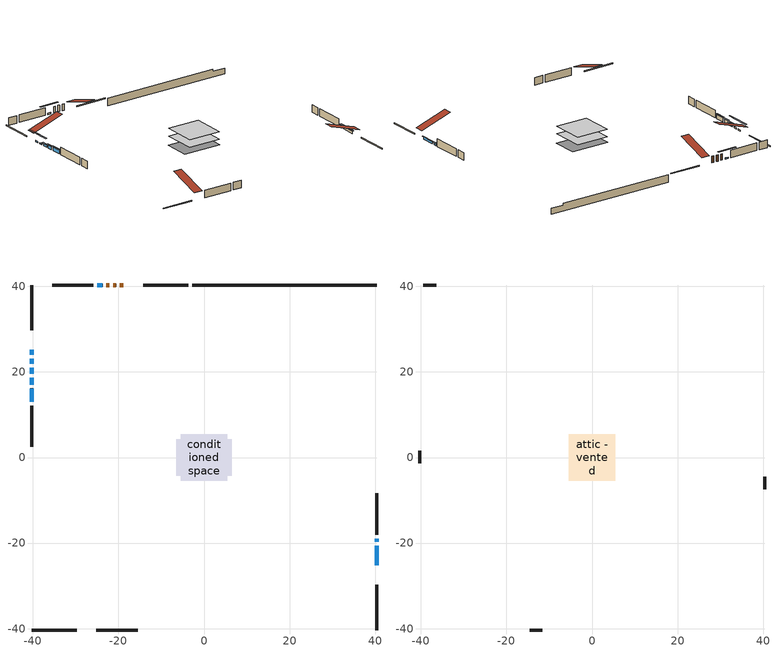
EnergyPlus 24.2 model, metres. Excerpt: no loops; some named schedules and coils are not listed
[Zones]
conditioned space
 floor adiabatic (AdiabaticFloorConstruction): -5.41,-5.41 -5.41,5.41 5.41,5.41 5.41,-5.41 z0.61
 floor foundation (Slab1 construction): -6.45,-4.32 -6.45,4.32 6.45,4.32 6.45,-4.32 z-1.83
 wall outside (RimJoist1 construction): -3.7,40.31 -14.25,40.31 / -40.31,-40.31 -29.76,-40.31 / -40.31,40.31 -40.31,29.76 / 40.31,-40.31 40.31,-29.76 z0.61:0.91
 wall outside (AdiabaticWallConstruction 1): -18.88,40.31 -19.64,40.31 / -20.56,40.31 -21.2,40.31 / -22.13,40.31 -22.79,40.31 z0.61:2.64
 wall outside (AdiabaticWallConstruction): 40.31,-25.13 40.31,-20.62 / 40.31,-19.7 40.31,-18.96 z0.61:1.35; -40.31,25.13 -40.31,24.01 / -40.31,23.08 -40.31,21.96 z0.61:0.97; -40.31,21.03 -40.31,19.56 z0.61:1.47; -40.31,18.63 -40.31,17.05 z0.61:1.75; -40.31,16.13 -40.31,13.08 z0.61:1.93; -23.72,40.31 -24.94,40.31 z0.61:0.99
 wall outside (Wall1 construction): -25.87,40.31 -35.5,40.31 / -25.12,-40.31 -15.5,-40.31 / -40.31,12.15 -40.31,2.52 / 40.31,-18.03 40.31,-8.4 z0.61:3.05
 wall foundation (FoundationWall1 construction): -2.77,40.31,-1.83 -2.77,40.31,0.61 36.01,40.31,0.61 36.01,40.31,0 40.31,40.31,0 40.31,40.31,-1.83
 window (WindowConstruction): 40.31,-25.12 40.31,-20.62 z0.61:1.35
 window (WindowConstruction 6): -40.31,25.12 -40.31,24.01 z0.61:0.97
 window (WindowConstruction 7): -40.31,23.08 -40.31,21.96 z0.61:0.97
 window (WindowConstruction 1): 40.31,-19.7 40.31,-18.96 z0.61:1.35
 window (WindowConstruction 2): -40.31,21.03 -40.31,19.56 z0.61:1.47
 window (WindowConstruction 3): -40.31,18.63 -40.31,17.05 z0.61:1.75
 window (WindowConstruction 4): -40.31,16.13 -40.31,13.08 z0.61:1.93
 window (WindowConstruction 5): -23.72,40.31 -24.94,40.31 z0.61:0.99
 door (Door): -18.88,40.31 -19.64,40.31 z0.61:2.64
 door (Door 1): -20.57,40.31 -21.2,40.31 z0.61:2.64
 door (Door 2): -22.13,40.31 -22.79,40.31 z0.61:2.64
 ceiling adiabatic (AdiabaticFloorConstruction): 5.41,-5.41 5.41,5.41 -5.41,5.41 -5.41,-5.41 z0.61
attic - vented
 floor to conditioned space (Floor1 construction Reversed): -5.41,-5.41 -5.41,5.41 5.41,5.41 5.41,-5.41 z3.05
 wall outside (Wall2 construction): -36.43,40.31 -39.38,40.31 / -14.57,-40.31 -11.61,-40.31 / -40.31,1.59 -40.31,-1.37 / 40.31,-7.47 40.31,-4.51 z0.61:3.05
 roof outside (Roof1 construction): -17.96,40.31,3.05 -17.96,29.78,6.56 -15.18,29.78,6.56 -15.18,40.31,3.05; -26.05,-40.31,3.05 -26.05,-29.78,6.56 -28.83,-29.78,6.56 -28.83,-40.31,3.05; -40.31,26.05,3.05 -29.78,26.05,6.56 -29.78,28.83,6.56 -40.31,28.83,3.05; 40.31,-26.05,3.05 29.78,-26.05,6.56 29.78,-28.83,6.56 40.31,-28.83,3.05
shading: 40.31,-20.42 40.31,-25.33 40.77,-25.33 40.77,-20.42 z1.55; -40.31,21.37 -40.31,27.76 -40.77,27.76 -40.77,21.37 z3.61; -40.31,19.32 -40.31,25.72 -40.72,25.72 -40.72,19.32 z3.61; 40.31,-18.76 40.31,-19.9 40.77,-19.9 40.77,-18.76 z1.55; -40.31,19.36 -40.31,21.23 -40.77,21.23 -40.77,19.36 z1.67; -40.31,16.85 -40.31,18.83 -40.77,18.83 -40.77,16.85 z1.95; -40.31,12.88 -40.31,16.33 -40.77,16.33 -40.77,12.88 z2.13; -27.58,40.31 -21.08,40.31 -21.08,40.77 -27.58,40.77 z3.63
[Building]
Building 1: Terrain=Suburbs
[Site:Location]
Nelson CS_BC: Latitude {deg}=49.49; Longitude {deg}=-117.31; Time Zone {hr}=-8; Elevation {m}=535; Keep Site Location Information=Yes
[Site:GroundTemperature:Shallow]
4.87826, 3.29155, 3.16448, 3.91745, 6.94023, 9.94893, 12.5573, 14.2097, 14.35, 13.0061, 10.4643, 7.54786
[Site:WaterMainsTemperature]
Calculation Method=Schedule; Temperature Schedule=mains temperature schedule
[Material] Roughness=Rough; Thermal Absorptance=0.9
Name | Thickness {m} | Conductivity {W/m-K} | Density {kg/m3} | Specific Heat {J/kg-K} | Solar Absorptance | Visible Absorptance
asphalt or fiberglass shingles | 0.00635 | 0.162714 | 1121.4 | 1465.45 | 0.4 | 0.4
ceiling loosefill ins | 0.254 | 0.0480833 | 16.02 | 1046.75 | 0.7 | 0.7
ceiling stud and cavity | 0.1397 | 0.140918 | 65.682 | 1177.47 | 0.7 | 0.7
concrete 4.0 in. | 0.1016 | 1.803125 | 2242.8 | 837.4 | 0.7 | 0.7
concrete 8.0 in. | 0.2032 | 1.803125 | 2242.8 | 837.4 | 0.7 | 0.7
door material | 0.04445 | 0.20624 | 512.64 | 1214.23 | 0.7 | 0.7
door material 1 | 0.04445 | 0.188738 | 512.64 | 1214.23 | 0.7 | 0.7
floor covering | 0.0127 | 0.0433444 | 54.468 | 1339.84 | 0.6 | 0.6
floor rigid ins; wall rigid ins | 0.512978 | 0.029427 | 32.04 | 1214.23 | 0.7 | 0.7
floor stud and cavity | 0.1397 | 1.75129 | 37.0049 | 1207.88 | 0.7 | 0.7
furniture material conditioned space 1 | 0.1524 | 0.115458 | 640.8 | 1214.23 | 0.6 | 0.6
gypsum board | 0.0127 | 0.160291 | 801 | 837.4 | 0.6 | 0.6
osb sheathing 0.5 in. | 0.0127 | 0.115458 | 512.64 | 1214.23 | 0.7 | 0.7
osb sheathing 0.75 in. | 0.01905 | 0.115458 | 512.64 | 1214.23 | 0.7 | 0.7
rim joist stud and cavity | 0.0508 | 0.143208 | 50.32683 | 1063.81 | 0.6 | 0.6
wall stud and cavity | 0.1397 | 0.079101 | 139.0536 | 1170.24 | 0.7 | 0.7
wall stud and cavity 1 | 0.0889 | 6.1454 | 50.32683 | 1063.81 | 0.6 | 0.6
wall stud and cavity 2 | 0.0889 | 0.380278 | 52.3479 | 1209.89 | 0.7 | 0.7
wall stud and cavity 3 | 0.0889 | 0.391764 | 83.0341 | 1211.67 | 0.7 | 0.7
wood siding | 0.0254 | 0.102417 | 544.68 | 1172.36 | 0.4 | 0.4
wood siding 1 | 0.00254 | 0.102417 | 544.68 | 1172.36 | 0.4 | 0.4
wood siding 2; wood siding 3; wood siding 4 | 0.0254 | 0.102417 | 544.68 | 1172.36 | 0.7 | 0.7
[WindowMaterial:SimpleGlazingSystem]
Name | U-Factor {W/m2-K} | Solar Heat Gain Coefficient
WindowMaterial | 2.68399 | 0.5
WindowMaterial 1 | 2.6874 | 0.42
WindowMaterial 2 | 2.68399 | 0.52
WindowMaterial 3 | 2.66071 | 0.63
WindowMaterial 4 | 3.29721 | 0.7
WindowMaterial 5 | 3.30119 | 0.53
WindowMaterial 6 | 2.38703 | 0.36
WindowMaterial 7 | 2.68172 | 0.36
[Construction]
AdiabaticFloorConstruction: floor stud and cavity, floor rigid ins, osb sheathing 0.75 in., floor covering
AdiabaticWallConstruction: wood siding 3, wall rigid ins, wall stud and cavity 2, gypsum board
AdiabaticWallConstruction 1: wood siding 4, wall rigid ins, wall stud and cavity 2, gypsum board
Door; Door 2: door material
Door 1: door material 1
Floor1 construction Reversed: gypsum board, ceiling stud and cavity, ceiling loosefill ins
FoundationWall1 construction: concrete 8.0 in.
furniture construction conditioned space 1: furniture material conditioned space 1
PartitionWallConstruction: gypsum board, wall stud and cavity 3, gypsum board
RimJoist1 construction: wood siding 2, rim joist stud and cavity
Roof1 construction: asphalt or fiberglass shingles
Slab1 construction: concrete 4.0 in.
Wall1 construction: wood siding, osb sheathing 0.5 in., wall stud and cavity, gypsum board
Wall2 construction: wood siding 1, wall stud and cavity 1
WindowConstruction: WindowMaterial
WindowConstruction 1: WindowMaterial 1
WindowConstruction 2: WindowMaterial 2
WindowConstruction 3: WindowMaterial 3
WindowConstruction 4: WindowMaterial 4
WindowConstruction 5: WindowMaterial 5
WindowConstruction 6: WindowMaterial 6
WindowConstruction 7: WindowMaterial 7
[Zone] Multiplier=1; Part of Total Floor Area=Yes
Name | Volume {m3}
attic - vented | 66.6746
conditioned space | 582.6
[Space]
Name | Zone | Volume {m3}
attic - vented 1 | attic - vented | 66.6746
conditioned space 1 | conditioned space | 582.6
[ZoneInfiltration:EffectiveLeakageArea]
infil attic - vented 1: Zone or Space=attic - vented 1; Schedule=Always On Discrete; Effective Air Leakage Area {cm2}=5198.67; Stack Coefficient=0.000413736; Wind Coefficient=1.3743e-05
[ZoneMixing]
whole house fan mix: Zone or Space=attic - vented; Schedule=Always On Continuous; Design Flow Rate Calculation Method=Flow/Zone; Design Flow Rate {m3/s}=0; Source Zone or Space=conditioned space
[SurfaceProperty:ExposedFoundationPerimeter]
Slab1: Exposed Perimeter Calculation Method=TotalExposedPerimeter; Total Exposed Perimeter {m}=43.08
[InternalMass] Zone or ZoneList=conditioned space; Space or SpaceList=conditioned space 1
Name | Construction | Surface Area {m2}
furniture mass conditioned space 1 | furniture construction conditioned space 1 | 91.3721
partition wall mass | PartitionWallConstruction | 228.43
[Lights]
interior lighting: Zone or ZoneList or Space or SpaceList=conditioned space 1; Schedule=interior lighting schedule; Design Level Calculation Method=LightingLevel; Lighting Level {W}=343.2; Return Air Fraction=0; Fraction Radiant=0.6; Fraction Visible=0.2; Fraction Replaceable=1
[People]
occupants: Zone or ZoneList or Space or SpaceList=conditioned space 1; Number of People Schedule=occupants schedule; Number of People Calculation Method=People; Number of People=3; Fraction Radiant=0.314171; Sensible Heat Fraction=0.56303; Activity Level Schedule=occupants activity schedule; Carbon Dioxide Generation Rate {m3/s-W}=0; Enable ASHRAE 55 Comfort Warnings=No; Mean Radiant Temperature Calculation Type=EnclosureAveraged
[ElectricEquipment] Zone or ZoneList or Space or SpaceList=conditioned space 1; Design Level Calculation Method=EquipmentLevel
Name | Schedule | Design Level {W} | Fraction Latent | Fraction Radiant | Fraction Lost
clothes dryer | clothes dryer schedule | 140.772 | 0.015 | 0.081 | 0.85
clothes washer | clothes washer schedule | 32.1985 | 0.03 | 0.162 | 0.7
cooking range | cooking range schedule | 215.147 | 0.08 | 0.432 | 0.2
dishwasher | dishwasher schedule | 66.8632 | 0.3 | 0.18 | 0.4
fridge | fridge schedule | 72.9452 | 0 | 0.6 | 0
mech vent house fan | mech vent house fan schedule | 0.95 | 0 | 0 | 1
mech vent house fan cfis | mech vent house fan cfis schedule | 0 | 0 | 0 | 0
misc plug loads | misc plug loads schedule | 494.7 | 0.045 | 0.513 | 0.1
whole house fan | Always On Discrete | 0 | 0 | 0 | 1
[OtherEquipment] Zone or ZoneList or Space or SpaceList=conditioned space 1; Design Level Calculation Method=EquipmentLevel
Name | Fuel Type | Schedule | Design Level {W} | Fraction Latent | Fraction Radiant | Fraction Lost
clothes dryer 1 | Electricity | clothes dryer schedule | 0 | 0.015 | 0.081 | 0.85
cooking range 1 | Electricity | cooking range schedule | 0 | 0.08 | 0.432 | 0.2
general water use latent | None | general water use schedule | 62.594 | 1 | 0 | 0
general water use sensible | None | general water use schedule | -61.6891 | 0 | 0.6 | 0
mech vent house fan latent load | None | Always On Discrete | 0 | 1 | 0 | 0
mech vent house fan sensible load | None | Always On Discrete | 0 | 0 | 0 | 0
water heater energy adjustment1 | Electricity | Always On Discrete | 0.01 | 0 | 0 | 1
[ZoneInfiltration:DesignFlowRate] Zone or ZoneList or Space or SpaceList=conditioned space 1; Schedule=Always On Discrete; Design Flow Rate Calculation Method=Flow/Zone; Design Flow Rate {m3/s}=0
infil flow; natural vent flow; whole house fan flow
[ZoneControl:Thermostat]
conditioned space Thermostat: Zone or ZoneList=conditioned space; Control Type Schedule=conditioned space Thermostat Schedule; Control 1=conditioned space temperature setpoint; Temperature Difference Between Cutout And Setpoint {deltaC}=0
[ThermostatSetpoint:DualSetpoint]
conditioned space temperature setpoint: Heating Setpoint Temperature Schedule=heating setpoint; Cooling Setpoint Temperature Schedule=cooling setpoint
[AirLoopHVAC:UnitarySystem]
unit heater unitary system: Control Type=Load; Controlling Zone or Thermostat Location=conditioned space; Dehumidification Control Type=None; Availability Schedule=Always On Discrete; Supply Fan=unit heater supply fan; Fan Placement=BlowThrough; Supply Air Fan Operating Mode Schedule=unit heater auto fan schedule; Heating Coil=unit heater htg coil; DX Heating Coil Sizing Ratio=1; Use DOAS DX Cooling Coil=No; Minimum Supply Air Temperature {C}=2; Latent Load Control=SensibleOnlyLoadControl; Cooling Supply Air Flow Rate Method=None; Heating Supply Air Flow Rate Method=SupplyAirFlowRate; Heating Supply Air Flow Rate {m3/s}=0.00141584; No Load Supply Air Flow Rate Method=SupplyAirFlowRate; No Load Supply Air Flow Rate {m3/s}=0; No Load Supply Air Flow Rate Control Set To Low Speed=Yes; Maximum Supply Air Temperature {C}=48.8889; Maximum Outdoor Dry-Bulb Temperature for Supplemental Heater Operation {C}=21; Ancillary On-Cycle Electric Power {W}=0; Ancillary Off-Cycle Electric Power {W}=0
[Zone equipment]
conditioned space: electric baseboard, unit heater unitary system
[Foundation:Kiva]
Foundation Kiva 1: Initial Indoor Air Temperature {C}=18; Wall Height Above Grade {m}=0.609996; Wall Depth Below Slab {m}=0.2032
[Foundation:Kiva:Settings]
Soil Conductivity {W/m-K}=0.849921; Soil Density {kg/m3}=1842.3; Soil Specific Heat {J/kg-K}=418.7; Ground Solar Absorptivity=0.9; Ground Thermal Absorptivity=0.9; Ground Surface Roughness {m}=0.03; Far-Field Width {m}=40; Deep-Ground Boundary Condition=ZeroFlux; Deep-Ground Depth {m}=40; Minimum Cell Dimension {m}=0.2; Maximum Cell Growth Coefficient=3; Simulation Timestep=Timestep
[Exterior:Lights]
exterior lighting: Schedule=exterior lighting schedule; Design Level {W}=75.6
[EnergyManagementSystem:Sensor] Output:Variable or Output:Meter Index Key=conditioned space
Name | Output:Variable or Output:Meter
conditioned_space_clg_unmet_s | Zone Cooling Setpoint Not Met Time
conditioned_space_htg_unmet_s | Zone Heating Setpoint Not Met Time
fridge_tin_s; tin_s; tin_s_1 | Zone Mean Air Temperature
tout_s | Zone Outdoor Air Drybulb Temperature
win_s | Zone Air Humidity Ratio
[Schedule:Constant]
Name | Hourly Value
Always On Continuous; mech vent house fan schedule; mech vent house fan cfis schedule; Always On Discrete | 1
occupants activity schedule | 117.228
fridge schedule; unit heater auto fan schedule | 0
[Schedule:Week:Daily]
interior lighting schedule Week Rule - Jan1-Jan27: interior lighting schedule day, interior lighting schedule day, interior lighting schedule day, interior lighting schedule day, interior lighting schedule day, interior lighting schedule day, interior lighting schedule day, interior lighting schedule default day, interior lighting schedule default day, interior lighting schedule default day, interior lighting schedule default day, interior lighting schedule default day
interior lighting schedule Week Rule - Jan28-Feb3: interior lighting schedule day, interior lighting schedule day, interior lighting schedule day, interior lighting schedule day, interior lighting schedule day 1, interior lighting schedule day 1, interior lighting schedule day 1, interior lighting schedule default day, interior lighting schedule default day, interior lighting schedule default day, interior lighting schedule default day, interior lighting schedule default day
interior lighting schedule Week Rule - Feb4-Feb24: interior lighting schedule day 1, interior lighting schedule day 1, interior lighting schedule day 1, interior lighting schedule day 1, interior lighting schedule day 1, interior lighting schedule day 1, interior lighting schedule day 1, interior lighting schedule default day, interior lighting schedule default day, interior lighting schedule default day, interior lighting schedule default day, interior lighting schedule default day
interior lighting schedule Week Rule - Feb25-Mar3: interior lighting schedule day 1, interior lighting schedule day 1, interior lighting schedule day 1, interior lighting schedule day 1, interior lighting schedule day 2, interior lighting schedule day 2, interior lighting schedule day 2, interior lighting schedule default day, interior lighting schedule default day, interior lighting schedule default day, interior lighting schedule default day, interior lighting schedule default day
interior lighting schedule Week Rule - Mar4-Mar31: interior lighting schedule day 2, interior lighting schedule day 2, interior lighting schedule day 2, interior lighting schedule day 2, interior lighting schedule day 2, interior lighting schedule day 2, interior lighting schedule day 2, interior lighting schedule default day, interior lighting schedule default day, interior lighting schedule default day, interior lighting schedule default day, interior lighting schedule default day
interior lighting schedule Week Rule - Apr1-Apr28: interior lighting schedule day 3, interior lighting schedule day 3, interior lighting schedule day 3, interior lighting schedule day 3, interior lighting schedule day 3, interior lighting schedule day 3, interior lighting schedule day 3, interior lighting schedule default day, interior lighting schedule default day, interior lighting schedule default day, interior lighting schedule default day, interior lighting schedule default day
interior lighting schedule Week Rule - Apr29-May5: interior lighting schedule day 3, interior lighting schedule day 3, interior lighting schedule day 4, interior lighting schedule day 4, interior lighting schedule day 4, interior lighting schedule day 4, interior lighting schedule day 4, interior lighting schedule default day, interior lighting schedule default day, interior lighting schedule default day, interior lighting schedule default day, interior lighting schedule default day
interior lighting schedule Week Rule - May6-May26: interior lighting schedule day 4, interior lighting schedule day 4, interior lighting schedule day 4, interior lighting schedule day 4, interior lighting schedule day 4, interior lighting schedule day 4, interior lighting schedule day 4, interior lighting schedule default day, interior lighting schedule default day, interior lighting schedule default day, interior lighting schedule default day, interior lighting schedule default day
interior lighting schedule Week Rule - May27-Jun2: interior lighting schedule day 4, interior lighting schedule day 4, interior lighting schedule day 4, interior lighting schedule day 4, interior lighting schedule day 4, interior lighting schedule day 5, interior lighting schedule day 5, interior lighting schedule default day, interior lighting schedule default day, interior lighting schedule default day, interior lighting schedule default day, interior lighting schedule default day
interior lighting schedule Week Rule - Jun3-Jun30: interior lighting schedule day 5, interior lighting schedule day 5, interior lighting schedule day 5, interior lighting schedule day 5, interior lighting schedule day 5, interior lighting schedule day 5, interior lighting schedule day 5, interior lighting schedule default day, interior lighting schedule default day, interior lighting schedule default day, interior lighting schedule default day, interior lighting schedule default day
interior lighting schedule Week Rule - Jul1-Jul28: interior lighting schedule day 6, interior lighting schedule day 6, interior lighting schedule day 6, interior lighting schedule day 6, interior lighting schedule day 6, interior lighting schedule day 6, interior lighting schedule day 6, interior lighting schedule default day, interior lighting schedule default day, interior lighting schedule default day, interior lighting schedule default day, interior lighting schedule default day
interior lighting schedule Week Rule - Jul29-Aug4: interior lighting schedule day 6, interior lighting schedule day 6, interior lighting schedule day 6, interior lighting schedule day 7, interior lighting schedule day 7, interior lighting schedule day 7, interior lighting schedule day 7, interior lighting schedule default day, interior lighting schedule default day, interior lighting schedule default day, interior lighting schedule default day, interior lighting schedule default day
interior lighting schedule Week Rule - Aug5-Aug25: interior lighting schedule day 7, interior lighting schedule day 7, interior lighting schedule day 7, interior lighting schedule day 7, interior lighting schedule day 7, interior lighting schedule day 7, interior lighting schedule day 7, interior lighting schedule default day, interior lighting schedule default day, interior lighting schedule default day, interior lighting schedule default day, interior lighting schedule default day
interior lighting schedule Week Rule - Aug26-Sep1: interior lighting schedule day 7, interior lighting schedule day 7, interior lighting schedule day 7, interior lighting schedule day 7, interior lighting schedule day 7, interior lighting schedule day 7, interior lighting schedule day 8, interior lighting schedule default day, interior lighting schedule default day, interior lighting schedule default day, interior lighting schedule default day, interior lighting schedule default day
interior lighting schedule Week Rule - Sep2-Sep29: interior lighting schedule day 8, interior lighting schedule day 8, interior lighting schedule day 8, interior lighting schedule day 8, interior lighting schedule day 8, interior lighting schedule day 8, interior lighting schedule day 8, interior lighting schedule default day, interior lighting schedule default day, interior lighting schedule default day, interior lighting schedule default day, interior lighting schedule default day
interior lighting schedule Week Rule - Sep30-Oct6: interior lighting schedule day 8, interior lighting schedule day 9, interior lighting schedule day 9, interior lighting schedule day 9, interior lighting schedule day 9, interior lighting schedule day 9, interior lighting schedule day 9, interior lighting schedule default day, interior lighting schedule default day, interior lighting schedule default day, interior lighting schedule default day, interior lighting schedule default day
interior lighting schedule Week Rule - Oct7-Oct27: interior lighting schedule day 9, interior lighting schedule day 9, interior lighting schedule day 9, interior lighting schedule day 9, interior lighting schedule day 9, interior lighting schedule day 9, interior lighting schedule day 9, interior lighting schedule default day, interior lighting schedule default day, interior lighting schedule default day, interior lighting schedule default day, interior lighting schedule default day
interior lighting schedule Week Rule - Oct28-Nov3: interior lighting schedule day 9, interior lighting schedule day 9, interior lighting schedule day 9, interior lighting schedule day 9, interior lighting schedule day 10, interior lighting schedule day 10, interior lighting schedule day 10, interior lighting schedule default day, interior lighting schedule default day, interior lighting schedule default day, interior lighting schedule default day, interior lighting schedule default day
interior lighting schedule Week Rule - Nov4-Nov24: interior lighting schedule day 10, interior lighting schedule day 10, interior lighting schedule day 10, interior lighting schedule day 10, interior lighting schedule day 10, interior lighting schedule day 10, interior lighting schedule day 10, interior lighting schedule default day, interior lighting schedule default day, interior lighting schedule default day, interior lighting schedule default day, interior lighting schedule default day
interior lighting schedule Week Rule - Nov25-Dec1: interior lighting schedule day 10, interior lighting schedule day 10, interior lighting schedule day 10, interior lighting schedule day 10, interior lighting schedule day 10, interior lighting schedule day 10, interior lighting schedule day 11, interior lighting schedule default day, interior lighting schedule default day, interior lighting schedule default day, interior lighting schedule default day, interior lighting schedule default day
interior lighting schedule Week Rule - Dec2-Dec31: interior lighting schedule day 11, interior lighting schedule day 11, interior lighting schedule day 11, interior lighting schedule day 11, interior lighting schedule day 11, interior lighting schedule day 11, interior lighting schedule day 11, interior lighting schedule default day, interior lighting schedule default day, interior lighting schedule default day, interior lighting schedule default day, interior lighting schedule default day
occupants schedule Week Rule - Jan1-Dec31: occupants schedule day, occupants schedule day, occupants schedule day, occupants schedule day, occupants schedule day, occupants schedule day, occupants schedule day, occupants schedule default day, occupants schedule default day, occupants schedule default day, occupants schedule default day, occupants schedule default day
clothes dryer schedule Week Rule - Jan1-Dec31: clothes dryer schedule day, clothes dryer schedule day, clothes dryer schedule day, clothes dryer schedule day, clothes dryer schedule day, clothes dryer schedule day, clothes dryer schedule day, clothes dryer schedule default day, clothes dryer schedule default day, clothes dryer schedule default day, clothes dryer schedule default day, clothes dryer schedule default day
clothes washer schedule Week Rule - Jan1-Dec31: clothes washer schedule day, clothes washer schedule day, clothes washer schedule day, clothes washer schedule day, clothes washer schedule day, clothes washer schedule day, clothes washer schedule day, clothes washer schedule default day, clothes washer schedule default day, clothes washer schedule default day, clothes washer schedule default day, clothes washer schedule default day
cooking range schedule Week Rule - Jan1-Dec31: cooking range schedule day, cooking range schedule day, cooking range schedule day, cooking range schedule day, cooking range schedule day, cooking range schedule day, cooking range schedule day, cooking range schedule default day, cooking range schedule default day, cooking range schedule default day, cooking range schedule default day, cooking range schedule default day
dishwasher schedule Week Rule - Jan1-Dec31: dishwasher schedule day, dishwasher schedule day, dishwasher schedule day, dishwasher schedule day, dishwasher schedule day, dishwasher schedule day, dishwasher schedule day, dishwasher schedule default day, dishwasher schedule default day, dishwasher schedule default day, dishwasher schedule default day, dishwasher schedule default day
misc plug loads schedule Week Rule - Jan1-Dec31: misc plug loads schedule day, misc plug loads schedule day, misc plug loads schedule day, misc plug loads schedule day, misc plug loads schedule day, misc plug loads schedule day, misc plug loads schedule day, misc plug loads schedule default day, misc plug loads schedule default day, misc plug loads schedule default day, misc plug loads schedule default day, misc plug loads schedule default day
general water use schedule Week Rule - Jan1-Dec31: general water use schedule day, general water use schedule day, general water use schedule day, general water use schedule day, general water use schedule day, general water use schedule day, general water use schedule day, general water use schedule default day, general water use schedule default day, general water use schedule default day, general water use schedule default day, general water use schedule default day
exterior lighting schedule Week Rule - Jan1-Jan27: exterior lighting schedule day, exterior lighting schedule day, exterior lighting schedule day, exterior lighting schedule day, exterior lighting schedule day, exterior lighting schedule day, exterior lighting schedule day, exterior lighting schedule default day, exterior lighting schedule default day, exterior lighting schedule default day, exterior lighting schedule default day, exterior lighting schedule default day
exterior lighting schedule Week Rule - Jan28-Feb3: exterior lighting schedule day, exterior lighting schedule day, exterior lighting schedule day, exterior lighting schedule day, exterior lighting schedule day 1, exterior lighting schedule day 1, exterior lighting schedule day 1, exterior lighting schedule default day, exterior lighting schedule default day, exterior lighting schedule default day, exterior lighting schedule default day, exterior lighting schedule default day
exterior lighting schedule Week Rule - Feb4-Feb24: exterior lighting schedule day 1, exterior lighting schedule day 1, exterior lighting schedule day 1, exterior lighting schedule day 1, exterior lighting schedule day 1, exterior lighting schedule day 1, exterior lighting schedule day 1, exterior lighting schedule default day, exterior lighting schedule default day, exterior lighting schedule default day, exterior lighting schedule default day, exterior lighting schedule default day
exterior lighting schedule Week Rule - Feb25-Mar3: exterior lighting schedule day 1, exterior lighting schedule day 1, exterior lighting schedule day 1, exterior lighting schedule day 1, exterior lighting schedule day 2, exterior lighting schedule day 2, exterior lighting schedule day 2, exterior lighting schedule default day, exterior lighting schedule default day, exterior lighting schedule default day, exterior lighting schedule default day, exterior lighting schedule default day
exterior lighting schedule Week Rule - Mar4-Mar31: exterior lighting schedule day 2, exterior lighting schedule day 2, exterior lighting schedule day 2, exterior lighting schedule day 2, exterior lighting schedule day 2, exterior lighting schedule day 2, exterior lighting schedule day 2, exterior lighting schedule default day, exterior lighting schedule default day, exterior lighting schedule default day, exterior lighting schedule default day, exterior lighting schedule default day
exterior lighting schedule Week Rule - Apr1-Apr28: exterior lighting schedule day 3, exterior lighting schedule day 3, exterior lighting schedule day 3, exterior lighting schedule day 3, exterior lighting schedule day 3, exterior lighting schedule day 3, exterior lighting schedule day 3, exterior lighting schedule default day, exterior lighting schedule default day, exterior lighting schedule default day, exterior lighting schedule default day, exterior lighting schedule default day
exterior lighting schedule Week Rule - Apr29-May5: exterior lighting schedule day 3, exterior lighting schedule day 3, exterior lighting schedule day 4, exterior lighting schedule day 4, exterior lighting schedule day 4, exterior lighting schedule day 4, exterior lighting schedule day 4, exterior lighting schedule default day, exterior lighting schedule default day, exterior lighting schedule default day, exterior lighting schedule default day, exterior lighting schedule default day
exterior lighting schedule Week Rule - May6-May26: exterior lighting schedule day 4, exterior lighting schedule day 4, exterior lighting schedule day 4, exterior lighting schedule day 4, exterior lighting schedule day 4, exterior lighting schedule day 4, exterior lighting schedule day 4, exterior lighting schedule default day, exterior lighting schedule default day, exterior lighting schedule default day, exterior lighting schedule default day, exterior lighting schedule default day
exterior lighting schedule Week Rule - May27-Jun2: exterior lighting schedule day 4, exterior lighting schedule day 4, exterior lighting schedule day 4, exterior lighting schedule day 4, exterior lighting schedule day 4, exterior lighting schedule day 5, exterior lighting schedule day 5, exterior lighting schedule default day, exterior lighting schedule default day, exterior lighting schedule default day, exterior lighting schedule default day, exterior lighting schedule default day
exterior lighting schedule Week Rule - Jun3-Jun30: exterior lighting schedule day 5, exterior lighting schedule day 5, exterior lighting schedule day 5, exterior lighting schedule day 5, exterior lighting schedule day 5, exterior lighting schedule day 5, exterior lighting schedule day 5, exterior lighting schedule default day, exterior lighting schedule default day, exterior lighting schedule default day, exterior lighting schedule default day, exterior lighting schedule default day
exterior lighting schedule Week Rule - Jul1-Jul28: exterior lighting schedule day 6, exterior lighting schedule day 6, exterior lighting schedule day 6, exterior lighting schedule day 6, exterior lighting schedule day 6, exterior lighting schedule day 6, exterior lighting schedule day 6, exterior lighting schedule default day, exterior lighting schedule default day, exterior lighting schedule default day, exterior lighting schedule default day, exterior lighting schedule default day
exterior lighting schedule Week Rule - Jul29-Aug4: exterior lighting schedule day 6, exterior lighting schedule day 6, exterior lighting schedule day 6, exterior lighting schedule day 7, exterior lighting schedule day 7, exterior lighting schedule day 7, exterior lighting schedule day 7, exterior lighting schedule default day, exterior lighting schedule default day, exterior lighting schedule default day, exterior lighting schedule default day, exterior lighting schedule default day
exterior lighting schedule Week Rule - Aug5-Aug25: exterior lighting schedule day 7, exterior lighting schedule day 7, exterior lighting schedule day 7, exterior lighting schedule day 7, exterior lighting schedule day 7, exterior lighting schedule day 7, exterior lighting schedule day 7, exterior lighting schedule default day, exterior lighting schedule default day, exterior lighting schedule default day, exterior lighting schedule default day, exterior lighting schedule default day
exterior lighting schedule Week Rule - Aug26-Sep1: exterior lighting schedule day 7, exterior lighting schedule day 7, exterior lighting schedule day 7, exterior lighting schedule day 7, exterior lighting schedule day 7, exterior lighting schedule day 7, exterior lighting schedule day 8, exterior lighting schedule default day, exterior lighting schedule default day, exterior lighting schedule default day, exterior lighting schedule default day, exterior lighting schedule default day
exterior lighting schedule Week Rule - Sep2-Sep29: exterior lighting schedule day 8, exterior lighting schedule day 8, exterior lighting schedule day 8, exterior lighting schedule day 8, exterior lighting schedule day 8, exterior lighting schedule day 8, exterior lighting schedule day 8, exterior lighting schedule default day, exterior lighting schedule default day, exterior lighting schedule default day, exterior lighting schedule default day, exterior lighting schedule default day
exterior lighting schedule Week Rule - Sep30-Oct6: exterior lighting schedule day 8, exterior lighting schedule day 9, exterior lighting schedule day 9, exterior lighting schedule day 9, exterior lighting schedule day 9, exterior lighting schedule day 9, exterior lighting schedule day 9, exterior lighting schedule default day, exterior lighting schedule default day, exterior lighting schedule default day, exterior lighting schedule default day, exterior lighting schedule default day
exterior lighting schedule Week Rule - Oct7-Oct27: exterior lighting schedule day 9, exterior lighting schedule day 9, exterior lighting schedule day 9, exterior lighting schedule day 9, exterior lighting schedule day 9, exterior lighting schedule day 9, exterior lighting schedule day 9, exterior lighting schedule default day, exterior lighting schedule default day, exterior lighting schedule default day, exterior lighting schedule default day, exterior lighting schedule default day
exterior lighting schedule Week Rule - Oct28-Nov3: exterior lighting schedule day 9, exterior lighting schedule day 9, exterior lighting schedule day 9, exterior lighting schedule day 9, exterior lighting schedule day 10, exterior lighting schedule day 10, exterior lighting schedule day 10, exterior lighting schedule default day, exterior lighting schedule default day, exterior lighting schedule default day, exterior lighting schedule default day, exterior lighting schedule default day
exterior lighting schedule Week Rule - Nov4-Nov24: exterior lighting schedule day 10, exterior lighting schedule day 10, exterior lighting schedule day 10, exterior lighting schedule day 10, exterior lighting schedule day 10, exterior lighting schedule day 10, exterior lighting schedule day 10, exterior lighting schedule default day, exterior lighting schedule default day, exterior lighting schedule default day, exterior lighting schedule default day, exterior lighting schedule default day
exterior lighting schedule Week Rule - Nov25-Dec1: exterior lighting schedule day 10, exterior lighting schedule day 10, exterior lighting schedule day 10, exterior lighting schedule day 10, exterior lighting schedule day 10, exterior lighting schedule day 10, exterior lighting schedule day 11, exterior lighting schedule default day, exterior lighting schedule default day, exterior lighting schedule default day, exterior lighting schedule default day, exterior lighting schedule default day
[Schedule:Year]
interior lighting schedule: interior lighting schedule Week Rule - Jan1-Jan27, 1, 1, 1, 27, interior lighting schedule Week Rule - Jan28-Feb3, 1, 28, 2, 3, interior lighting schedule Week Rule - Feb4-Feb24, 2, 4, 2, 24, interior lighting schedule Week Rule - Feb25-Mar3, 2, 25, 3, 3, interior lighting schedule Week Rule - Mar4-Mar31, 3, 4, 3, 31, interior lighting schedule Week Rule - Apr1-Apr28, 4, 1, 4, 28, interior lighting schedule Week Rule - Apr29-May5, 4, 29, 5, 5, interior lighting schedule Week Rule - May6-May26, 5, 6, 5, 26, interior lighting schedule Week Rule - May27-Jun2, 5, 27, 6, 2, interior lighting schedule Week Rule - Jun3-Jun30, 6, 3, 6, 30, interior lighting schedule Week Rule - Jul1-Jul28, 7, 1, 7, 28, interior lighting schedule Week Rule - Jul29-Aug4, 7, 29, 8, 4, interior lighting schedule Week Rule - Aug5-Aug25, 8, 5, 8, 25, interior lighting schedule Week Rule - Aug26-Sep1, 8, 26, 9, 1, interior lighting schedule Week Rule - Sep2-Sep29, 9, 2, 9, 29, interior lighting schedule Week Rule - Sep30-Oct6, 9, 30, 10, 6, interior lighting schedule Week Rule - Oct7-Oct27, 10, 7, 10, 27, interior lighting schedule Week Rule - Oct28-Nov3, 10, 28, 11, 3, interior lighting schedule Week Rule - Nov4-Nov24, 11, 4, 11, 24, interior lighting schedule Week Rule - Nov25-Dec1, 11, 25, 12, 1, interior lighting schedule Week Rule - Dec2-Dec31, 12, 2, 12, 31
occupants schedule: occupants schedule Week Rule - Jan1-Dec31, 1, 1, 12, 31
clothes dryer schedule: clothes dryer schedule Week Rule - Jan1-Dec31, 1, 1, 12, 31
clothes washer schedule: clothes washer schedule Week Rule - Jan1-Dec31, 1, 1, 12, 31
cooking range schedule: cooking range schedule Week Rule - Jan1-Dec31, 1, 1, 12, 31
dishwasher schedule: dishwasher schedule Week Rule - Jan1-Dec31, 1, 1, 12, 31
misc plug loads schedule: misc plug loads schedule Week Rule - Jan1-Dec31, 1, 1, 12, 31
general water use schedule: general water use schedule Week Rule - Jan1-Dec31, 1, 1, 12, 31
exterior lighting schedule: exterior lighting schedule Week Rule - Jan1-Jan27, 1, 1, 1, 27, exterior lighting schedule Week Rule - Jan28-Feb3, 1, 28, 2, 3, exterior lighting schedule Week Rule - Feb4-Feb24, 2, 4, 2, 24, exterior lighting schedule Week Rule - Feb25-Mar3, 2, 25, 3, 3, exterior lighting schedule Week Rule - Mar4-Mar31, 3, 4, 3, 31, exterior lighting schedule Week Rule - Apr1-Apr28, 4, 1, 4, 28, exterior lighting schedule Week Rule - Apr29-May5, 4, 29, 5, 5, exterior lighting schedule Week Rule - May6-May26, 5, 6, 5, 26, exterior lighting schedule Week Rule - May27-Jun2, 5, 27, 6, 2, exterior lighting schedule Week Rule - Jun3-Jun30, 6, 3, 6, 30, exterior lighting schedule Week Rule - Jul1-Jul28, 7, 1, 7, 28, exterior lighting schedule Week Rule - Jul29-Aug4, 7, 29, 8, 4, exterior lighting schedule Week Rule - Aug5-Aug25, 8, 5, 8, 25, exterior lighting schedule Week Rule - Aug26-Sep1, 8, 26, 9, 1, exterior lighting schedule Week Rule - Sep2-Sep29, 9, 2, 9, 29, exterior lighting schedule Week Rule - Sep30-Oct6, 9, 30, 10, 6, exterior lighting schedule Week Rule - Oct7-Oct27, 10, 7, 10, 27, exterior lighting schedule Week Rule - Oct28-Nov3, 10, 28, 11, 3, exterior lighting schedule Week Rule - Nov4-Nov24, 11, 4, 11, 24, exterior lighting schedule Week Rule - Nov25-Dec1, 11, 25, 12, 1, exterior lighting schedule Week Rule - Dec2-Dec31, 12, 2, 12, 31
[Schedule:Compact]
conditioned space Thermostat Schedule: Through: 12/31, For: AllDays, Until: 24:00, 4
mains temperature schedule: Through: 01/01, For: AllDays, Until: 24:00, 8.72944, Through: 01/02, For: AllDays, Until: 24:00, 8.675, Through: 01/03, For: AllDays, Until: 24:00, 8.62167, Through: 01/04, For: AllDays, Until: 24:00, 8.56944, Through: 01/05, For: AllDays, Until: 24:00, 8.51778, Through: 01/06, For: AllDays, Until: 24:00, 8.46778, Through: 01/07, For: AllDays, Until: 24:00, 8.41833, Through: 01/08, For: AllDays, Until: 24:00, 8.37, Through: 01/09, For: AllDays, Until: 24:00, 8.32278, Through: 01/10, For: AllDays, Until: 24:00, 8.27667, Through: 01/11, For: AllDays, Until: 24:00, 8.23167, Through: 01/12, For: AllDays, Until: 24:00, 8.18722, Through: 01/13, For: AllDays, Until: 24:00, 8.14444, Through: 01/14, For: AllDays, Until: 24:00, 8.10278, Through: 01/15, For: AllDays, Until: 24:00, 8.06222, Through: 01/16, For: AllDays, Until: 24:00, 8.02278, Through: 01/17, For: AllDays, Until: 24:00, 7.98444, Through: 01/18, For: AllDays, Until: 24:00, 7.94722, Through: 01/19, For: AllDays, Until: 24:00, 7.91111, Through: 01/20, For: AllDays, Until: 24:00, 7.87611, Through: 01/21, For: AllDays, Until: 24:00, 7.84278, Through: 01/22, For: AllDays, Until: 24:00, 7.81056, Through: 01/23, For: AllDays, Until: 24:00, 7.77889, Through: 01/24, For: AllDays, Until: 24:00, 7.74944, Through: 01/25, For: AllDays, Until: 24:00, 7.72056, Through: 01/26, For: AllDays, Until: 24:00, 7.69278, Through: 01/27, For: AllDays, Until: 24:00, 7.66667, Through: 01/28, For: AllDays, Until: 24:00, 7.64167, Through: 01/29, For: AllDays, Until: 24:00, 7.61833, Through: 01/30, For: AllDays, Until: 24:00, 7.59556, Through: 01/31, For: AllDays, Until: 24:00, 7.57444, Through: 02/01, For: AllDays, Until: 24:00, 7.55444, Through: 02/02, For: AllDays, Until: 24:00, 7.53611, Through: 02/03, For: AllDays, Until: 24:00, 7.51889, Through: 02/04, For: AllDays, Until: 24:00, 7.50278, Through: 02/05, For: AllDays, Until: 24:00, 7.48833, Through: 02/06, For: AllDays, Until: 24:00, 7.475, Through: 02/07, For: AllDays, Until: 24:00, 7.46278, Through: 02/08, For: AllDays, Until: 24:00, 7.45222, Through: 02/09, For: AllDays, Until: 24:00, 7.44278, Through: 02/10, For: AllDays, Until: 24:00, 7.435, Through: 02/11, For: AllDays, Until: 24:00, 7.42778, Through: 02/12, For: AllDays, Until: 24:00, 7.42278, Through: 02/13, For: AllDays, Until: 24:00, 7.41833, Through: 02/14, For: AllDays, Until: 24:00, 7.41611, Through: 02/15, For: AllDays, Until: 24:00, 7.41444, Through: 02/16, For: AllDays, Until: 24:00, 7.41444, Through: 02/17, For: AllDays, Until: 24:00, 7.41556, Through: 02/18, For: AllDays, Until: 24:00, 7.41833, Through: 02/19, For: AllDays, Until: 24:00, 7.42222, Through: 02/20, For: AllDays, Until: 24:00, 7.42778, Through: 02/21, For: AllDays, Until: 24:00, 7.43389, Through: 02/22, For: AllDays, Until: 24:00, 7.44222, Through: 02/23, For: AllDays, Until: 24:00, 7.45111, Through: 02/24, For: AllDays, Until: 24:00, 7.46222, Through: 02/25, For: AllDays, Until: 24:00, 7.47389, Through: 02/26, For: AllDays, Until: 24:00, 7.48722, Through: 02/27, For: AllDays, Until: 24:00, 7.50167, Through: 02/28, For: AllDays, Until: 24:00, 7.51778, Through: 03/01, For: AllDays, Until: 24:00, 7.53444, Through: 03/02, For: AllDays, Until: 24:00, 7.55333, Through: 03/03, For: AllDays, Until: 24:00, 7.57278, Through: 03/04, For: AllDays, Until: 24:00, 7.59389, Through: 03/05, For: AllDays, Until: 24:00, 7.61611, Through: 03/06, For: AllDays, Until: 24:00, 7.64, Through: 03/07, For: AllDays, Until: 24:00, 7.665, Through: 03/08, For: AllDays, Until: 24:00, 7.69111, Through: 03/09, For: AllDays, Until: 24:00, 7.71833, Through: 03/10, For: AllDays, Until: 24:00, 7.74667, Through: 03/11, For: AllDays, Until: 24:00, 7.77667, Through: 03/12, For: AllDays, Until: 24:00, 7.80778, Through: 03/13, For: AllDays, Until: 24:00, 7.84, Through: 03/14, For: AllDays, Until: 24:00, 7.87389, Through: 03/15, For: AllDays, Until: 24:00, 7.90833, Through: 03/16, For: AllDays, Until: 24:00, 7.94444, Through: 03/17, For: AllDays, Until: 24:00, 7.98111, Through: 03/18, For: AllDays, Until: 24:00, 8.01944, Through: 03/19, For: AllDays, Until: 24:00, 8.05889, Through: 03/20, For: AllDays, Until: 24:00, 8.09944, Through: 03/21, For: AllDays, Until: 24:00, 8.14111, Through: 03/22, For: AllDays, Until: 24:00, 8.18389, Through: 03/23, For: AllDays, Until: 24:00, 8.22778, Through: 03/24, For: AllDays, Until: 24:00, 8.27278, Through: 03/25, For: AllDays, Until: 24:00, 8.31889, Through: 03/26, For: AllDays, Until: 24:00, 8.36611, Through: 03/27, For: AllDays, Until: 24:00, 8.41444, Through: 03/28, For: AllDays, Until: 24:00, 8.46389, Through: 03/29, For: AllDays, Until: 24:00, 8.51389, Through: 03/30, For: AllDays, Until: 24:00, 8.565, Through: 03/31, For: AllDays, Until: 24:00, 8.61722, Through: 04/01, For: AllDays, Until: 24:00, 8.67056, Through: 04/02, For: AllDays, Until: 24:00, 8.725, Through: 04/03, For: AllDays, Until: 24:00, 8.78, Through: 04/04, For: AllDays, Until: 24:00, 8.83611, Through: 04/05, For: AllDays, Until: 24:00, 8.89333, Through: 04/06, For: AllDays, Until: 24:00, 8.95111, Through: 04/07, For: AllDays, Until: 24:00, 9.01, Through: 04/08, For: AllDays, Until: 24:00, 9.06944, Through: 04/09, For: AllDays, Until: 24:00, 9.13, Through: 04/10, For: AllDays, Until: 24:00, 9.19111, Through: 04/11, For: AllDays, Until: 24:00, 9.25333, Through: 04/12, For: AllDays, Until: 24:00, 9.31611, Through: 04/13, For: AllDays, Until: 24:00, 9.38, Through: 04/14, For: AllDays, Until: 24:00, 9.44444, Through: 04/15, For: AllDays, Until: 24:00, 9.50944, Through: 04/16, For: AllDays, Until: 24:00, 9.57556, Through: 04/17, For: AllDays, Until: 24:00, 9.64222, Through: 04/18, For: AllDays, Until: 24:00, 9.70944, Through: 04/19, For: AllDays, Until: 24:00, 9.77722, Through: 04/20, For: AllDays, Until: 24:00, 9.84556, Through: 04/21, For: AllDays, Until: 24:00, 9.915, Through: 04/22, For: AllDays, Until: 24:00, 9.985, Through: 04/23, For: AllDays, Until: 24:00, 10.055, Through: 04/24, For: AllDays, Until: 24:00, 10.1261, Through: 04/25, For: AllDays, Until: 24:00, 10.1972, Through: 04/26, For: AllDays, Until: 24:00, 10.2694, Through: 04/27, For: AllDays, Until: 24:00, 10.3417, Through: 04/28, For: AllDays, Until: 24:00, 10.4144, Through: 04/29, For: AllDays, Until: 24:00, 10.4878, Through: 04/30, For: AllDays, Until: 24:00, 10.5617, Through: 05/01, For: AllDays, Until: 24:00, 10.6361, Through: 05/02, For: AllDays, Until: 24:00, 10.7106, Through: 05/03, For: AllDays, Until: 24:00, 10.7856, Through: 05/04, For: AllDays, Until: 24:00, 10.8606, Through: 05/05, For: AllDays, Until: 24:00, 10.9361, Through: 05/06, For: AllDays, Until: 24:00, 11.0117, Through: 05/07, For: AllDays, Until: 24:00, 11.0878, Through: 05/08, For: AllDays, Until: 24:00, 11.1644, Through: 05/09, For: AllDays, Until: 24:00, 11.2411, Through: 05/10, For: AllDays, Until: 24:00, 11.3178, Through: 05/11, For: AllDays, Until: 24:00, 11.395, Through: 05/12, For: AllDays, Until: 24:00, 11.4717, Through: 05/13, For: AllDays, Until: 24:00, 11.5489, Through: 05/14, For: AllDays, Until: 24:00, 11.6267, Through: 05/15, For: AllDays, Until: 24:00, 11.7039, Through: 05/16, For: AllDays, Until: 24:00, 11.7817, Through: 05/17, For: AllDays, Until: 24:00, 11.8589, Through: 05/18, For: AllDays, Until: 24:00, 11.9367, Through: 05/19, For: AllDays, Until: 24:00, 12.0144, Through: 05/20, For: AllDays, Until: 24:00, 12.0917, Through: 05/21, For: AllDays, Until: 24:00, 12.1694, Through: 05/22, For: AllDays, Until: 24:00, 12.2467, Through: 05/23, For: AllDays, Until: 24:00, 12.3239, Through: 05/24, For: AllDays, Until: 24:00, 12.4011, Through: 05/25, For: AllDays, Until: 24:00, 12.4783, Through: 05/26, For: AllDays, Until: 24:00, 12.555, Through: 05/27, For: AllDays, Until: 24:00, 12.6317, Through: 05/28, For: AllDays, Until: 24:00, 12.7083, Through: 05/29, For: AllDays, Until: 24:00, 12.7844, Through: 05/30, For: AllDays, Until: 24:00, 12.8606, Through: 05/31, For: AllDays, Until: 24:00, 12.9367, Through: 06/01, For: AllDays, Until: 24:00, 13.0117, Through: 06/02, For: AllDays, Until: 24:00, 13.0872, Through: 06/03, For: AllDays, Until: 24:00, 13.1617, Through: 06/04, For: AllDays, Until: 24:00, 13.2361, Through: 06/05, For: AllDays, Until: 24:00, 13.31, Through: 06/06, For: AllDays, Until: 24:00, 13.3839, Through: 06/07, For: AllDays, Until: 24:00, 13.4567, Through: 06/08, For: AllDays, Until: 24:00, 13.5294, Through: 06/09, For: AllDays, Until: 24:00, 13.6017, Through: 06/10, For: AllDays, Until: 24:00, 13.6739, Through: 06/11, For: AllDays, Until: 24:00, 13.745, Through: 06/12, For: AllDays, Until: 24:00, 13.8156, Through: 06/13, For: AllDays, Until: 24:00, 13.8856, Through: 06/14, For: AllDays, Until: 24:00, 13.955, Through: 06/15, For: AllDays, Until: 24:00, 14.0239, Through: 06/16, For: AllDays, Until: 24:00, 14.0922, Through: 06/17, For: AllDays, Until: 24:00, 14.16, Through: 06/18, For: AllDays, Until: 24:00, 14.2272, Through: 06/19, For: AllDays, Until: 24:00, 14.2933, Through: 06/20, For: AllDays, Until: 24:00, 14.3589, Through: 06/21, For: AllDays, Until: 24:00, 14.4239, Through: 06/22, For: AllDays, Until: 24:00, 14.4883, Through: 06/23, For: AllDays, Until: 24:00, 14.5517, Through: 06/24, For: AllDays, Until: 24:00, 14.6144, Through: 06/25, For: AllDays, Until: 24:00, 14.6761, Through: 06/26, For: AllDays, Until: 24:00, 14.7372, Through: 06/27, For: AllDays, Until: 24:00, 14.7972, Through: 06/28, For: AllDays, Until: 24:00, 14.8567, Through: 06/29, For: AllDays, Until: 24:00, 14.915, Through: 06/30, For: AllDays, Until: 24:00, 14.9728, Through: 07/01, For: AllDays, Until: 24:00, 15.0294, Through: 07/02, For: AllDays, Until: 24:00, 15.085, Through: 07/03, For: AllDays, Until: 24:00, 15.14, Through: 07/04, For: AllDays, Until: 24:00, 15.1939, Through: 07/05, For: AllDays, Until: 24:00, 15.2467, Through: 07/06, For: AllDays, Until: 24:00, 15.2983, Through: 07/07, For: AllDays, Until: 24:00, 15.3494, Through: 07/08, For: AllDays, Until: 24:00, 15.3994, Through: 07/09, For: AllDays, Until: 24:00, 15.4483, Through: 07/10, For: AllDays, Until: 24:00, 15.4961, Through: 07/11, For: AllDays, Until: 24:00, 15.5428, Through: 07/12, For: AllDays, Until: 24:00, 15.5883, Through: 07/13, For: AllDays, Until: 24:00, 15.6333, Through: 07/14, For: AllDays, Until: 24:00, 15.6767, Through: 07/15, For: AllDays, Until: 24:00, 15.7189, Through: 07/16, For: AllDays, Until: 24:00, 15.76, Through: 07/17, For: AllDays, Until: 24:00, 15.8006, Through: 07/18, For: AllDays, Until: 24:00, 15.8394, Through: 07/19, For: AllDays, Until: 24:00, 15.8772, Through: 07/20, For: AllDays, Until: 24:00, 15.9139, Through: 07/21, For: AllDays, Until: 24:00, 15.9494, Through: 07/22, For: AllDays, Until: 24:00, 15.9839, Through: 07/23, For: AllDays, Until: 24:00, 16.0167, Through: 07/24, For: AllDays, Until: 24:00, 16.0483, Through: 07/25, For: AllDays, Until: 24:00, 16.0794, Through: 07/26, For: AllDays, Until: 24:00, 16.1089, Through: 07/27, For: AllDays, Until: 24:00, 16.1367, Through: 07/28, For: AllDays, Until: 24:00, 16.1639, Through: 07/29, For: AllDays, Until: 24:00, 16.1894, Through: 07/30, For: AllDays, Until: 24:00, 16.2139, Through: 07/31, For: AllDays, Until: 24:00, 16.2367, Through: 08/01, For: AllDays, Until: 24:00, 16.2589, Through: 08/02, For: AllDays, Until: 24:00, 16.2794, Through: 08/03, For: AllDays, Until: 24:00, 16.2989, Through: 08/04, For: AllDays, Until: 24:00, 16.3167, Through: 08/05, For: AllDays, Until: 24:00, 16.3333, Through: 08/06, For: AllDays, Until: 24:00, 16.3489, Through: 08/07, For: AllDays, Until: 24:00, 16.3628, Through: 08/08, For: AllDays, Until: 24:00, 16.3756, Through: 08/09, For: AllDays, Until: 24:00, 16.3867, Through: 08/10, For: AllDays, Until: 24:00, 16.3972, Through: 08/11, For: AllDays, Until: 24:00, 16.4056, Through: 08/12, For: AllDays, Until: 24:00, 16.4133, Through: 08/13, For: AllDays, Until: 24:00, 16.4194, Through: 08/14, For: AllDays, Until: 24:00, 16.4244, Through: 08/15, For: AllDays, Until: 24:00, 16.4278, Through: 08/16, For: AllDays, Until: 24:00, 16.43, Through: 08/17, For: AllDays, Until: 24:00, 16.4306, Through: 08/18, For: AllDays, Until: 24:00, 16.43, Through: 08/19, For: AllDays, Until: 24:00, 16.4283, Through: 08/20, For: AllDays, Until: 24:00, 16.425, Through: 08/21, For: AllDays, Until: 24:00, 16.4206, Through: 08/22, For: AllDays, Until: 24:00, 16.4144, Through: 08/23, For: AllDays, Until: 24:00, 16.4072, Through: 08/24, For: AllDays, Until: 24:00, 16.3989, Through: 08/25, For: AllDays, Until: 24:00, 16.3889, Through: 08/26, For: AllDays, Until: 24:00, 16.3778, Through: 08/27, For: AllDays, Until: 24:00, 16.3656, Through: 08/28, For: AllDays, Until: 24:00, 16.3517, Through: 08/29, For: AllDays, Until: 24:00, 16.3361, Through: 08/30, For: AllDays, Until: 24:00, 16.32, Through: 08/31, For: AllDays, Until: 24:00, 16.3022, Through: 09/01, For: AllDays, Until: 24:00, 16.2833, Through: 09/02, For: AllDays, Until: 24:00, 16.2628, Through: 09/03, For: AllDays, Until: 24:00, 16.2411, Through: 09/04, For: AllDays, Until: 24:00, 16.2183, Through: 09/05, For: AllDays, Until: 24:00, 16.1939, Through: 09/06, For: AllDays, Until: 24:00, 16.1689, Through: 09/07, For: AllDays, Until: 24:00, 16.1422, Through: 09/08, For: AllDays, Until: 24:00, 16.1139, Through: 09/09, For: AllDays, Until: 24:00, 16.085, Through: 09/10, For: AllDays, Until: 24:00, 16.0544, Through: 09/11, For: AllDays, Until: 24:00, 16.0228, Through: 09/12, For: AllDays, Until: 24:00, 15.99, Through: 09/13, For: AllDays, Until: 24:00, 15.9561, Through: 09/14, For: AllDays, Until: 24:00, 15.9206, Through: 09/15, For: AllDays, Until: 24:00, 15.8844, Through: 09/16, For: AllDays, Until: 24:00, 15.8467, Through: 09/17, For: AllDays, Until: 24:00, 15.8078, Through: 09/18, For: AllDays, Until: 24:00, 15.7678, Through: 09/19, For: AllDays, Until: 24:00, 15.7272, Through: 09/20, For: AllDays, Until: 24:00, 15.685, Through: 09/21, For: AllDays, Until: 24:00, 15.6417, Through: 09/22, For: AllDays, Until: 24:00, 15.5972, Through: 09/23, For: AllDays, Until: 24:00, 15.5517, Through: 09/24, For: AllDays, Until: 24:00, 15.505, Through: 09/25, For: AllDays, Until: 24:00, 15.4572, Through: 09/26, For: AllDays, Until: 24:00, 15.4089, Through: 09/27, For: AllDays, Until: 24:00, 15.3589, Through: 09/28, For: AllDays, Until: 24:00, 15.3083, Through: 09/29, For: AllDays, Until: 24:00, 15.2567, Through: 09/30, For: AllDays, Until: 24:00, 15.2039, Through: 10/01, For: AllDays, Until: 24:00, 15.15, Through: 10/02, For: AllDays, Until: 24:00, 15.0956, Through: 10/03, For: AllDays, Until: 24:00, 15.04, Through: 10/04, For: AllDays, Until: 24:00, 14.9833, Through: 10/05, For: AllDays, Until: 24:00, 14.9261, Through: 10/06, For: AllDays, Until: 24:00, 14.8678, Through: 10/07, For: AllDays, Until: 24:00, 14.8089, Through: 10/08, For: AllDays, Until: 24:00, 14.7489, Through: 10/09, For: AllDays, Until: 24:00, 14.6878, Through: 10/10, For: AllDays, Until: 24:00, 14.6261, Through: 10/11, For: AllDays, Until: 24:00, 14.5639, Through: 10/12, For: AllDays, Until: 24:00, 14.5006, Through: 10/13, For: AllDays, Until: 24:00, 14.4361, Through: 10/14, For: AllDays, Until: 24:00, 14.3717, Through: 10/15, For: AllDays, Until: 24:00, 14.3061, Through: 10/16, For: AllDays, Until: 24:00, 14.24, Through: 10/17, For: AllDays, Until: 24:00, 14.1728, Through: 10/18, For: AllDays, Until: 24:00, 14.1056, Through: 10/19, For: AllDays, Until: 24:00, 14.0372, Through: 10/20, For: AllDays, Until: 24:00, 13.9683, Through: 10/21, For: AllDays, Until: 24:00, 13.8989, Through: 10/22, For: AllDays, Until: 24:00, 13.8289, Through: 10/23, For: AllDays, Until: 24:00, 13.7583, Through: 10/24, For: AllDays, Until: 24:00, 13.6872, Through: 10/25, For: AllDays, Until: 24:00, 13.6156, Through: 10/26, For: AllDays, Until: 24:00, 13.5433, Through: 10/27, For: AllDays, Until: 24:00, 13.4711, Through: 10/28, For: AllDays, Until: 24:00, 13.3978, Through: 10/29, For: AllDays, Until: 24:00, 13.3244, Through: 10/30, For: AllDays, Until: 24:00, 13.2506, Through: 10/31, For: AllDays, Until: 24:00, 13.1761, Through: 11/01, For: AllDays, Until: 24:00, 13.1011, Through: 11/02, For: AllDays, Until: 24:00, 13.0261, Through: 11/03, For: AllDays, Until: 24:00, 12.9506, Through: 11/04, For: AllDays, Until: 24:00, 12.875, Through: 11/05, For: AllDays, Until: 24:00, 12.7994, Through: 11/06, For: AllDays, Until: 24:00, 12.7228, Through: 11/07, For: AllDays, Until: 24:00, 12.6467, Through: 11/08, For: AllDays, Until: 24:00, 12.57, Through: 11/09, For: AllDays, Until: 24:00, 12.4928, Through: 11/10, For: AllDays, Until: 24:00, 12.4161, Through: 11/11, For: AllDays, Until: 24:00, 12.3389, Through: 11/12, For: AllDays, Until: 24:00, 12.2617, Through: 11/13, For: AllDays, Until: 24:00, 12.1839, Through: 11/14, For: AllDays, Until: 24:00, 12.1067, Through: 11/15, For: AllDays, Until: 24:00, 12.0289, Through: 11/16, For: AllDays, Until: 24:00, 11.9517, Through: 11/17, For: AllDays, Until: 24:00, 11.8739, Through: 11/18, For: AllDays, Until: 24:00, 11.7961, Through: 11/19, For: AllDays, Until: 24:00, 11.7189, Through: 11/20, For: AllDays, Until: 24:00, 11.6411, Through: 11/21, For: AllDays, Until: 24:00, 11.5639, Through: 11/22, For: AllDays, Until: 24:00, 11.4867, Through: 11/23, For: AllDays, Until: 24:00, 11.4094, Through: 11/24, For: AllDays, Until: 24:00, 11.3322, Through: 11/25, For: AllDays, Until: 24:00, 11.2556, Through: 11/26, For: AllDays, Until: 24:00, 11.1789, Through: 11/27, For: AllDays, Until: 24:00, 11.1028, Through: 11/28, For: AllDays, Until: 24:00, 11.0267, Through: 11/29, For: AllDays, Until: 24:00, 10.9506, Through: 11/30, For: AllDays, Until: 24:00, 10.875, Through: 12/01, For: AllDays, Until: 24:00, 10.7994, Through: 12/02, For: AllDays, Until: 24:00, 10.7244, Through: 12/03, For: AllDays, Until: 24:00, 10.65, Through: 12/04, For: AllDays, Until: 24:00, 10.5756, Through: 12/05, For: AllDays, Until: 24:00, 10.5022, Through: 12/06, For: AllDays, Until: 24:00, 10.4283, Through: 12/07, For: AllDays, Until: 24:00, 10.3556, Through: 12/08, For: AllDays, Until: 24:00, 10.2833, Through: 12/09, For: AllDays, Until: 24:00, 10.2111, Through: 12/10, For: AllDays, Until: 24:00, 10.1394, Through: 12/11, For: AllDays, Until: 24:00, 10.0683, Through: 12/12, For: AllDays, Until: 24:00, 9.99833, Through: 12/13, For: AllDays, Until: 24:00, 9.92833, Through: 12/14, For: AllDays, Until: 24:00, 9.85889, Through: 12/15, For: AllDays, Until: 24:00, 9.79056, Through: 12/16, For: AllDays, Until: 24:00, 9.72222, Through: 12/17, For: AllDays, Until: 24:00, 9.655, Through: 12/18, For: AllDays, Until: 24:00, 9.58833, Through: 12/19, For: AllDays, Until: 24:00, 9.52222, Through: 12/20, For: AllDays, Until: 24:00, 9.45667, Through: 12/21, For: AllDays, Until: 24:00, 9.39222, Through: 12/22, For: AllDays, Until: 24:00, 9.32833, Through: 12/23, For: AllDays, Until: 24:00, 9.26556, Through: 12/24, For: AllDays, Until: 24:00, 9.20333, Through: 12/25, For: AllDays, Until: 24:00, 9.14167, Through: 12/26, For: AllDays, Until: 24:00, 9.08111, Through: 12/27, For: AllDays, Until: 24:00, 9.02111, Through: 12/28, For: AllDays, Until: 24:00, 8.96222, Through: 12/29, For: AllDays, Until: 24:00, 8.90389, Through: 12/30, For: AllDays, Until: 24:00, 8.84722, Through: 12/31, For: AllDays, Until: 24:00, 8.79056
